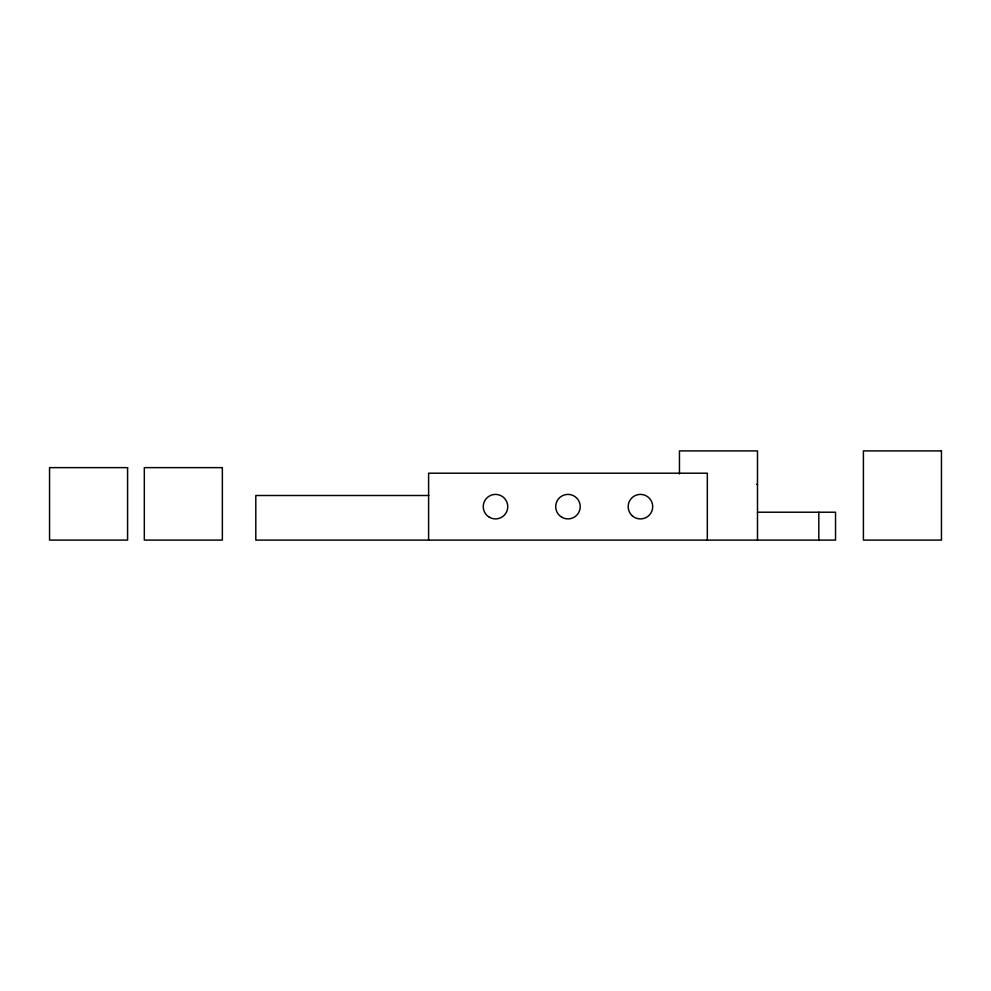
<?xml version="1.0" encoding="UTF-8"?>
<svg xmlns="http://www.w3.org/2000/svg" width="991" height="991" viewBox="0 0 991 991"><rect width="100%" height="100%" fill="white"/><g stroke="black" fill="none" stroke-linecap="round" stroke-linejoin="round"><path stroke-width="1.49" d="M756.604 484.351L757.496 484.351M428.917 495.5L255.802 495.5L255.802 540.095L835.537 540.095L835.537 512.223L757.496 512.223M818.814 512.223L818.814 540.095M757.496 540.095L757.496 450.905L679.454 450.905L679.454 473.971M707.326 540.095L707.326 473.202L428.608 473.202L428.608 540.095M941.45 450.905L863.409 450.905L863.409 540.095L941.45 540.095L941.45 450.905M127.591 467.628L49.55 467.628L49.55 540.095L127.591 540.095L127.591 467.628M222.356 467.628L144.314 467.628L144.314 540.095L222.356 540.095L222.356 467.628M632.456 515.964A12.264 12.264 0 0 0 652.487 508.903A12.264 12.264 0 0 0 636.358 495.079A12.264 12.264 0 0 0 632.456 515.964M489.368 517.265A12.264 12.264 0 0 0 507.764 506.649A12.264 12.264 0 0 0 489.368 496.033A12.264 12.264 0 0 0 489.368 517.265M561.835 517.265A12.264 12.264 0 0 0 580.231 506.649A12.264 12.264 0 0 0 561.835 496.033A12.264 12.264 0 0 0 561.835 517.265"/></g></svg>
